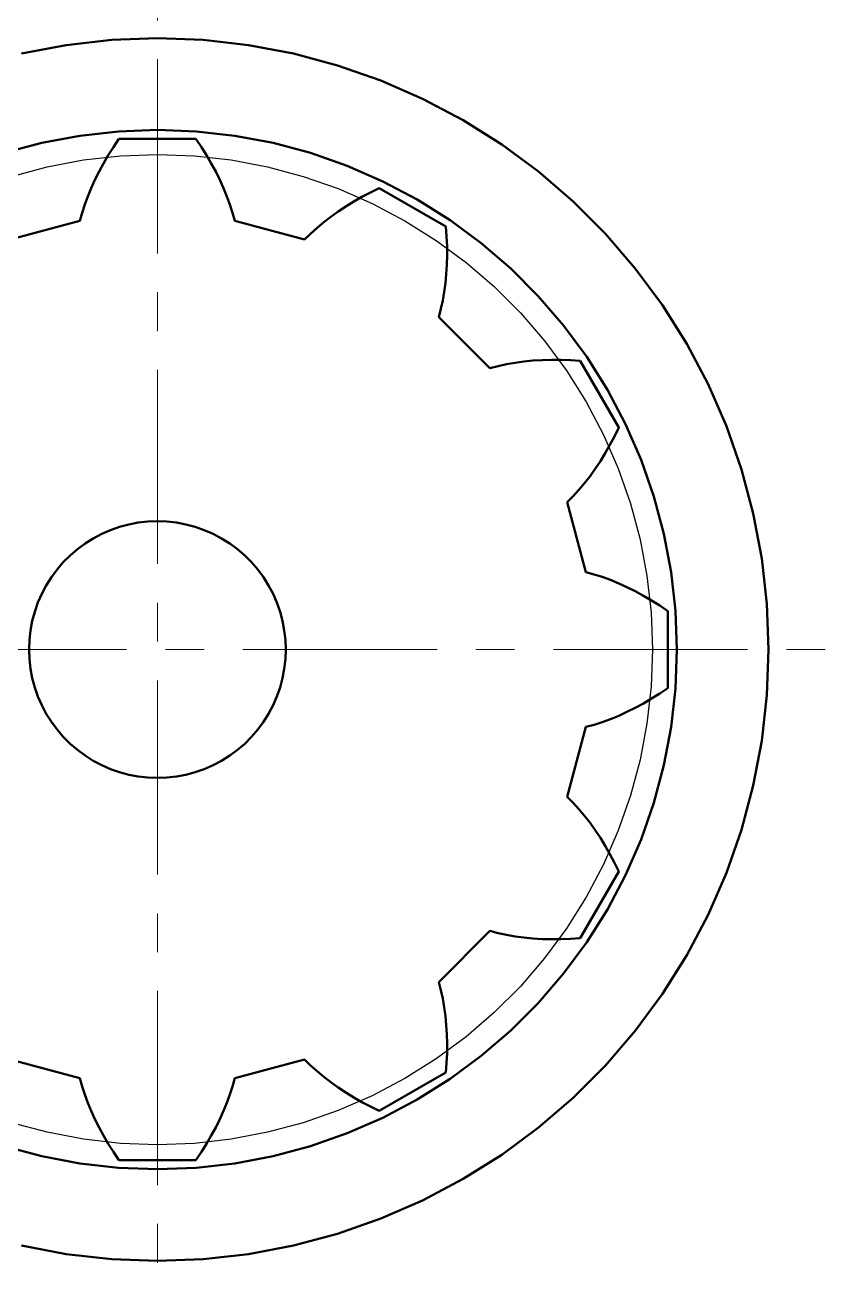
# Model space of a CAD drawing. Header units: millimetres. Extents: x 0 to 420, y 0 to 297.
# Drawn here: x 207.33 to 220.42, y 239.59 to 260.21 of the extents above; entities that cross this region are included whole.
import ezdxf

# ---------------------------------------------------------------- set-up
doc = ezdxf.new("R2010")
doc.units = ezdxf.units.MM
doc.linetypes.add('CENTER', pattern=[5.08, 3.175, -0.635, 0.635, -0.635])
doc.linetypes.add('DASHED', pattern=[1.524, 1.27, -0.254])
for name, color, linetype, lineweight in [('CENTER', 1, 'CENTER', 18), ('HIDDEN', 8, 'DASHED', 25), ('VISIBLE', 7, 'CONTINUOUS', 50)]:
    doc.layers.add(name, color=color, linetype=linetype, lineweight=lineweight)

msp = doc.modelspace()

# ---------------------------------------------------------------- linework, layer by layer
at = {"layer": 'CENTER'}
for p, q in [((209.49754, 226), (209.49754, 274)), ((185.49754, 250), (233.49754, 250))]:
    msp.add_line(p, q, dxfattribs=at)
at = {"layer": 'HIDDEN'}
for points in [[(207.27233, 259.74928), (208.00712, 259.88831)], [(207.27233, 259.74928), (208.00712, 259.88831)], [(207.27233, 259.74928), (208.00712, 259.88831)], [(208.00712, 259.88831), (208.75024, 259.97204)], [(208.00712, 259.88831), (208.75024, 259.97204)], [(208.00712, 259.88831), (208.75024, 259.97204)], [(208.75024, 259.97204), (209.49754, 260)], [(208.75024, 259.97204), (209.49754, 260)], [(208.75024, 259.97204), (209.49754, 260)], [(209.49754, 260), (210.24484, 259.97204)], [(209.49754, 260), (210.24484, 259.97204)], [(209.49754, 260), (210.24484, 259.97204)], [(210.24484, 259.97204), (210.98796, 259.88831)], [(210.24484, 259.97204), (210.98796, 259.88831)], [(210.24484, 259.97204), (210.98796, 259.88831)], [(210.98796, 259.88831), (211.72275, 259.74928)], [(210.98796, 259.88831), (211.72275, 259.74928)], [(210.98796, 259.88831), (211.72275, 259.74928)], [(211.72275, 259.74928), (212.44509, 259.55573)], [(211.72275, 259.74928), (212.44509, 259.55573)], [(211.72275, 259.74928), (212.44509, 259.55573)], [(212.44509, 259.55573), (213.15095, 259.30874)], [(212.44509, 259.55573), (213.15095, 259.30874)], [(212.44509, 259.55573), (213.15095, 259.30874)], [(213.15095, 259.30874), (213.83638, 259.00969)], [(213.15095, 259.30874), (213.83638, 259.00969)], [(213.15095, 259.30874), (213.83638, 259.00969)], [(213.83638, 259.00969), (214.49754, 258.66025)], [(213.83638, 259.00969), (214.49754, 258.66025)], [(213.83638, 259.00969), (214.49754, 258.66025)], [(214.49754, 258.66025), (215.13074, 258.26239)], [(214.49754, 258.66025), (215.13074, 258.26239)], [(214.49754, 258.66025), (215.13074, 258.26239)], [(207.60611, 258.28689), (208.23068, 258.40506)], [(208.23068, 258.40506), (207.60611, 258.28689)], [(208.23068, 258.40506), (207.60611, 258.28689)], [(207.60611, 258.28689), (208.23068, 258.40506)], [(207.60611, 258.28689), (208.23068, 258.40506)], [(208.23068, 258.40506), (208.86233, 258.47623)], [(208.86233, 258.47623), (208.23068, 258.40506)], [(208.86233, 258.47623), (208.23068, 258.40506)], [(208.23068, 258.40506), (208.86233, 258.47623)], [(208.23068, 258.40506), (208.86233, 258.47623)], [(208.86233, 258.47623), (209.49754, 258.5)], [(209.49754, 258.5), (208.86233, 258.47623)], [(209.49754, 258.5), (208.86233, 258.47623)], [(208.86233, 258.47623), (209.49754, 258.5)], [(208.86233, 258.47623), (209.49754, 258.5)], [(209.49754, 258.5), (210.13274, 258.47623)], [(210.13274, 258.47623), (209.49754, 258.5)], [(210.13274, 258.47623), (209.49754, 258.5)], [(209.49754, 258.5), (210.13274, 258.47623)], [(209.49754, 258.5), (210.13274, 258.47623)], [(210.13274, 258.47623), (210.7644, 258.40506)], [(210.7644, 258.40506), (210.13274, 258.47623)], [(210.7644, 258.40506), (210.13274, 258.47623)], [(210.13274, 258.47623), (210.7644, 258.40506)], [(210.13274, 258.47623), (210.7644, 258.40506)], [(210.7644, 258.40506), (211.38897, 258.28689)], [(211.38897, 258.28689), (210.7644, 258.40506)], [(211.38897, 258.28689), (210.7644, 258.40506)], [(210.7644, 258.40506), (211.38897, 258.28689)], [(210.7644, 258.40506), (211.38897, 258.28689)], [(206.99212, 258.12237), (207.60611, 258.28689)], [(207.60611, 258.28689), (206.99212, 258.12237)], [(207.60611, 258.28689), (206.99212, 258.12237)], [(206.99212, 258.12237), (207.60611, 258.28689)], [(206.99212, 258.12237), (207.60611, 258.28689)], [(208.69459, 258.08523), (208.77847, 258.2186)], [(208.77847, 258.2186), (208.86782, 258.35129)], [(208.86782, 258.35129), (210.12725, 258.35129)], [(210.12725, 258.35129), (210.2166, 258.2186)], [(210.2166, 258.2186), (210.30049, 258.08523)], [(211.38897, 258.28689), (212.00296, 258.12237)], [(212.00296, 258.12237), (211.38897, 258.28689)], [(212.00296, 258.12237), (211.38897, 258.28689)], [(211.38897, 258.28689), (212.00296, 258.12237)], [(211.38897, 258.28689), (212.00296, 258.12237)], [(215.13074, 258.26239), (215.73244, 257.81831)], [(215.13074, 258.26239), (215.73244, 257.81831)], [(215.13074, 258.26239), (215.73244, 257.81831)], [(207.69512, 257.89692), (208.2903, 258.00953)], [(207.69512, 257.89692), (208.2903, 258.00953)], [(208.2903, 258.00953), (208.89222, 258.07735)], [(208.2903, 258.00953), (208.89222, 258.07735)], [(208.54349, 257.81699), (208.61624, 257.95131)], [(208.61624, 257.95131), (208.69459, 258.08523)], [(208.89222, 258.07735), (209.49754, 258.1)], [(208.89222, 258.07735), (209.49754, 258.1)], [(209.49754, 258.1), (210.10285, 258.07735)], [(209.49754, 258.1), (210.10285, 258.07735)], [(210.10285, 258.07735), (210.70478, 258.00953)], [(210.10285, 258.07735), (210.70478, 258.00953)], [(210.30049, 258.08523), (210.37884, 257.95131)], [(210.37884, 257.95131), (210.45159, 257.81699)], [(210.70478, 258.00953), (211.29996, 257.89692)], [(210.70478, 258.00953), (211.29996, 257.89692)], [(212.00296, 258.12237), (212.60294, 257.91243)], [(212.60294, 257.91243), (212.00296, 258.12237)], [(212.60294, 257.91243), (212.00296, 258.12237)], [(212.00296, 258.12237), (212.60294, 257.91243)], [(212.00296, 258.12237), (212.60294, 257.91243)], [(207.11002, 257.74014), (207.69512, 257.89692)], [(207.11002, 257.74014), (207.69512, 257.89692)], [(208.47642, 257.68244), (208.54349, 257.81699)], [(210.45159, 257.81699), (210.51865, 257.68244)], [(211.29996, 257.89692), (211.88506, 257.74014)], [(211.29996, 257.89692), (211.88506, 257.74014)], [(212.60294, 257.91243), (213.18555, 257.65824)], [(213.18555, 257.65824), (212.60294, 257.91243)], [(213.18555, 257.65824), (212.60294, 257.91243)], [(212.60294, 257.91243), (213.18555, 257.65824)], [(212.60294, 257.91243), (213.18555, 257.65824)], [(215.73244, 257.81831), (216.29927, 257.33052)], [(215.73244, 257.81831), (216.29927, 257.33052)], [(215.73244, 257.81831), (216.29927, 257.33052)], [(208.35978, 257.4132), (208.41515, 257.54778)], [(208.41515, 257.54778), (208.47642, 257.68244)], [(210.51865, 257.68244), (210.57993, 257.54778)], [(210.57993, 257.54778), (210.6353, 257.4132)], [(211.88506, 257.74014), (212.4568, 257.54008)], [(211.88506, 257.74014), (212.4568, 257.54008)], [(212.4568, 257.54008), (213.012, 257.29785)], [(212.4568, 257.54008), (213.012, 257.29785)], [(212.98411, 257.47705), (213.12783, 257.54729)], [(213.12783, 257.54729), (214.21853, 256.91757)], [(213.18555, 257.65824), (213.74754, 257.36122)], [(213.74754, 257.36122), (213.18555, 257.65824)], [(213.74754, 257.36122), (213.18555, 257.65824)], [(213.18555, 257.65824), (213.74754, 257.36122)], [(213.18555, 257.65824), (213.74754, 257.36122)], [(208.31046, 257.27884), (208.35978, 257.4132)], [(210.6353, 257.4132), (210.68462, 257.27884)], [(212.70996, 257.32669), (212.84478, 257.40349)], [(212.84478, 257.40349), (212.98411, 257.47705)], [(213.74754, 257.36122), (214.28576, 257.02303)], [(214.28576, 257.02303), (213.74754, 257.36122)], [(214.28576, 257.02303), (213.74754, 257.36122)], [(213.74754, 257.36122), (214.28576, 257.02303)], [(213.74754, 257.36122), (214.28576, 257.02303)], [(208.2308, 257.01149), (208.26739, 257.14487)], [(208.26739, 257.14487), (208.31046, 257.27884)], [(210.68462, 257.27884), (210.72769, 257.14487)], [(210.72769, 257.14487), (210.76428, 257.01149)], [(212.33405, 257.07777), (212.45445, 257.16374)], [(212.45445, 257.16374), (212.5798, 257.24674)], [(212.5798, 257.24674), (212.70996, 257.32669)], [(213.012, 257.29785), (213.54754, 257.01481)], [(213.012, 257.29785), (213.54754, 257.01481)], [(216.29927, 257.33052), (216.82806, 256.80173)], [(216.29927, 257.33052), (216.82806, 256.80173)], [(216.29927, 257.33052), (216.82806, 256.80173)], [(207.08882, 256.7055), (208.2308, 257.01149)], [(210.76428, 257.01149), (211.90625, 256.7055)], [(212.10892, 256.8972), (212.21881, 256.9889)], [(212.21881, 256.9889), (212.33405, 257.07777)], [(213.54754, 257.01481), (214.06043, 256.69253)], [(213.54754, 257.01481), (214.06043, 256.69253)], [(214.28576, 257.02303), (214.7972, 256.64557)], [(214.7972, 256.64557), (214.28576, 257.02303)], [(214.7972, 256.64557), (214.28576, 257.02303)], [(214.28576, 257.02303), (214.7972, 256.64557)], [(214.28576, 257.02303), (214.7972, 256.64557)], [(211.90625, 256.7055), (212.00463, 256.80272)], [(212.00463, 256.80272), (212.10892, 256.8972)], [(214.21853, 256.91757), (214.22957, 256.75799)], [(214.22957, 256.75799), (214.23553, 256.60054)], [(216.82806, 256.80173), (217.31585, 256.2349)], [(216.82806, 256.80173), (217.31585, 256.2349)], [(216.82806, 256.80173), (217.31585, 256.2349)], [(214.06043, 256.69253), (214.54781, 256.33284)], [(214.06043, 256.69253), (214.54781, 256.33284)], [(214.23553, 256.60054), (214.23642, 256.44538)], [(214.7972, 256.64557), (215.27901, 256.23094)], [(215.27901, 256.23094), (214.7972, 256.64557)], [(215.27901, 256.23094), (214.7972, 256.64557)], [(214.7972, 256.64557), (215.27901, 256.23094)], [(214.7972, 256.64557), (215.27901, 256.23094)], [(214.23642, 256.44538), (214.23227, 256.29269)], [(214.54781, 256.33284), (215.00694, 255.93772)], [(214.54781, 256.33284), (215.00694, 255.93772)], [(214.22307, 256.14263), (214.20881, 255.99538)], [(214.23227, 256.29269), (214.22307, 256.14263)], [(215.27901, 256.23094), (215.72848, 255.78147)], [(215.72848, 255.78147), (215.27901, 256.23094)], [(215.72848, 255.78147), (215.27901, 256.23094)], [(215.27901, 256.23094), (215.72848, 255.78147)], [(215.27901, 256.23094), (215.72848, 255.78147)], [(217.31585, 256.2349), (217.75993, 255.6332)], [(217.31585, 256.2349), (217.75993, 255.6332)], [(217.31585, 256.2349), (217.75993, 255.6332)], [(214.20881, 255.99538), (214.18947, 255.85114)], [(215.00694, 255.93772), (215.43526, 255.5094)], [(215.00694, 255.93772), (215.43526, 255.5094)], [(214.165, 255.71012), (214.13532, 255.57257)], [(214.18947, 255.85114), (214.165, 255.71012)], [(215.72848, 255.78147), (216.14311, 255.29966)], [(216.14311, 255.29966), (215.72848, 255.78147)], [(216.14311, 255.29966), (215.72848, 255.78147)], [(215.72848, 255.78147), (216.14311, 255.29966)], [(215.72848, 255.78147), (216.14311, 255.29966)], [(214.13532, 255.57257), (214.10031, 255.43876)], [(215.43526, 255.5094), (215.83037, 255.05027)], [(215.43526, 255.5094), (215.83037, 255.05027)], [(217.75993, 255.6332), (218.15779, 255)], [(217.75993, 255.6332), (218.15779, 255)], [(217.75993, 255.6332), (218.15779, 255)], [(214.10031, 255.43876), (214.93629, 254.60278)], [(216.14311, 255.29966), (216.52057, 254.78822)], [(216.52057, 254.78822), (216.14311, 255.29966)], [(216.52057, 254.78822), (216.14311, 255.29966)], [(216.14311, 255.29966), (216.52057, 254.78822)], [(216.14311, 255.29966), (216.52057, 254.78822)], [(215.83037, 255.05027), (216.19007, 254.56289)], [(215.83037, 255.05027), (216.19007, 254.56289)], [(218.15779, 255), (218.50723, 254.33884)], [(218.15779, 255), (218.50723, 254.33884)], [(218.15779, 255), (218.50723, 254.33884)], [(215.0701, 254.63778), (215.20766, 254.66746)], [(215.20766, 254.66746), (215.34868, 254.69193)], [(215.34868, 254.69193), (215.49292, 254.71127)], [(215.49292, 254.71127), (215.64017, 254.72553)], [(215.64017, 254.72553), (215.79023, 254.73473)], [(215.79023, 254.73473), (215.94292, 254.73888)], [(215.94292, 254.73888), (216.09808, 254.73799)], [(216.09808, 254.73799), (216.25552, 254.73203)], [(216.25552, 254.73203), (216.41511, 254.721)], [(216.41511, 254.721), (217.04483, 253.6303)], [(216.52057, 254.78822), (216.85875, 254.25)], [(216.85875, 254.25), (216.52057, 254.78822)], [(216.85875, 254.25), (216.52057, 254.78822)], [(216.52057, 254.78822), (216.85875, 254.25)], [(216.52057, 254.78822), (216.85875, 254.25)], [(214.93629, 254.60278), (215.0701, 254.63778)], [(216.19007, 254.56289), (216.51234, 254.05)], [(216.19007, 254.56289), (216.51234, 254.05)], [(216.85875, 254.25), (217.15577, 253.68801)], [(217.15577, 253.68801), (216.85875, 254.25)], [(217.15577, 253.68801), (216.85875, 254.25)], [(216.85875, 254.25), (217.15577, 253.68801)], [(216.85875, 254.25), (217.15577, 253.68801)], [(218.50723, 254.33884), (218.80628, 253.65341)], [(218.50723, 254.33884), (218.80628, 253.65341)], [(218.50723, 254.33884), (218.80628, 253.65341)], [(216.51234, 254.05), (216.79539, 253.51446)], [(216.51234, 254.05), (216.79539, 253.51446)], [(217.04483, 253.6303), (216.97459, 253.48657)], [(217.15577, 253.68801), (217.40997, 253.1054)], [(217.40997, 253.1054), (217.15577, 253.68801)], [(217.40997, 253.1054), (217.15577, 253.68801)], [(217.15577, 253.68801), (217.40997, 253.1054)], [(217.15577, 253.68801), (217.40997, 253.1054)], [(218.80628, 253.65341), (219.05327, 252.94755)], [(218.80628, 253.65341), (219.05327, 252.94755)], [(218.80628, 253.65341), (219.05327, 252.94755)], [(216.79539, 253.51446), (217.03762, 252.95926)], [(216.79539, 253.51446), (217.03762, 252.95926)], [(216.97459, 253.48657), (216.90103, 253.34724)], [(216.82422, 253.21242), (216.74428, 253.08226)], [(216.90103, 253.34724), (216.82422, 253.21242)], [(216.74428, 253.08226), (216.66128, 252.95691)], [(217.40997, 253.1054), (217.61991, 252.50542)], [(217.61991, 252.50542), (217.40997, 253.1054)], [(217.61991, 252.50542), (217.40997, 253.1054)], [(217.40997, 253.1054), (217.61991, 252.50542)], [(217.40997, 253.1054), (217.61991, 252.50542)], [(216.57531, 252.83652), (216.48644, 252.72127)], [(216.66128, 252.95691), (216.57531, 252.83652)], [(217.03762, 252.95926), (217.23768, 252.38752)], [(217.03762, 252.95926), (217.23768, 252.38752)], [(219.05327, 252.94755), (219.24682, 252.22521)], [(219.05327, 252.94755), (219.24682, 252.22521)], [(219.05327, 252.94755), (219.24682, 252.22521)], [(216.39473, 252.61138), (216.30026, 252.50709)], [(216.48644, 252.72127), (216.39473, 252.61138)], [(216.30026, 252.50709), (216.20304, 252.40871)], [(216.20304, 252.40871), (216.50903, 251.26674)], [(217.23768, 252.38752), (217.39445, 251.80242)], [(217.23768, 252.38752), (217.39445, 251.80242)], [(217.61991, 252.50542), (217.78443, 251.89143)], [(217.78443, 251.89143), (217.61991, 252.50542)], [(217.78443, 251.89143), (217.61991, 252.50542)], [(217.61991, 252.50542), (217.78443, 251.89143)], [(217.61991, 252.50542), (217.78443, 251.89143)], [(219.24682, 252.22521), (219.38585, 251.49042)], [(219.24682, 252.22521), (219.38585, 251.49042)], [(219.24682, 252.22521), (219.38585, 251.49042)], [(208.73032, 251.95483), (208.87855, 252.0067)], [(208.87855, 252.0067), (209.03024, 252.04735)], [(209.03024, 252.04735), (209.18455, 252.07654)], [(209.18455, 252.07654), (209.34061, 252.09413)], [(209.34061, 252.09413), (209.49754, 252.1)], [(209.49754, 252.1), (209.65447, 252.09413)], [(209.65447, 252.09413), (209.81053, 252.07654)], [(209.81053, 252.07654), (209.96483, 252.04735)], [(209.96483, 252.04735), (210.11652, 252.0067)], [(210.11652, 252.0067), (210.26475, 251.95483)], [(208.31457, 251.7351), (208.44754, 251.81865)], [(208.44754, 251.81865), (208.58638, 251.89203)], [(208.58638, 251.89203), (208.73032, 251.95483)], [(210.26475, 251.95483), (210.40869, 251.89203)], [(210.40869, 251.89203), (210.54754, 251.81865)], [(210.54754, 251.81865), (210.68051, 251.7351)], [(217.39445, 251.80242), (217.50707, 251.20724)], [(217.39445, 251.80242), (217.50707, 251.20724)], [(217.78443, 251.89143), (217.9026, 251.26686)], [(217.9026, 251.26686), (217.78443, 251.89143)], [(217.9026, 251.26686), (217.78443, 251.89143)], [(217.78443, 251.89143), (217.9026, 251.26686)], [(217.78443, 251.89143), (217.9026, 251.26686)], [(208.06918, 251.53941), (208.18821, 251.64185)], [(208.18821, 251.64185), (208.31457, 251.7351)], [(210.68051, 251.7351), (210.80687, 251.64185)], [(210.80687, 251.64185), (210.9259, 251.53941)], [(207.85569, 251.30933), (207.95813, 251.42836)], [(207.95813, 251.42836), (208.06918, 251.53941)], [(210.9259, 251.53941), (211.03695, 251.42836)], [(211.03695, 251.42836), (211.13938, 251.30933)], [(219.38585, 251.49042), (219.46958, 250.7473)], [(219.38585, 251.49042), (219.46958, 250.7473)], [(219.38585, 251.49042), (219.46958, 250.7473)], [(207.67888, 251.05), (207.76244, 251.18297)], [(207.76244, 251.18297), (207.85569, 251.30933)], [(211.13938, 251.30933), (211.23264, 251.18297)], [(211.23264, 251.18297), (211.31619, 251.05)], [(216.50903, 251.26674), (216.64241, 251.23015)], [(216.64241, 251.23015), (216.77638, 251.18708)], [(216.77638, 251.18708), (216.91074, 251.13776)], [(217.50707, 251.20724), (217.57489, 250.60531)], [(217.50707, 251.20724), (217.57489, 250.60531)], [(217.9026, 251.26686), (217.97377, 250.63521)], [(217.97377, 250.63521), (217.9026, 251.26686)], [(217.97377, 250.63521), (217.9026, 251.26686)], [(217.9026, 251.26686), (217.97377, 250.63521)], [(217.9026, 251.26686), (217.97377, 250.63521)], [(207.6055, 250.91116), (207.67888, 251.05)], [(211.31619, 251.05), (211.38957, 250.91116)], [(216.91074, 251.13776), (217.04532, 251.08239)], [(217.04532, 251.08239), (217.17997, 251.02111)], [(217.17997, 251.02111), (217.31453, 250.95405)], [(217.31453, 250.95405), (217.44885, 250.8813)], [(207.49084, 250.61899), (207.5427, 250.76722)], [(207.5427, 250.76722), (207.6055, 250.91116)], [(211.38957, 250.91116), (211.45237, 250.76722)], [(211.45237, 250.76722), (211.50424, 250.61899)], [(217.44885, 250.8813), (217.58277, 250.80295)], [(217.58277, 250.80295), (217.71614, 250.71907)], [(219.46958, 250.7473), (219.49754, 250)], [(219.46958, 250.7473), (219.49754, 250)], [(219.46958, 250.7473), (219.49754, 250)], [(207.45019, 250.46729), (207.49084, 250.61899)], [(211.50424, 250.61899), (211.54489, 250.46729)], [(217.57489, 250.60531), (217.59754, 250)], [(217.57489, 250.60531), (217.59754, 250)], [(217.71614, 250.71907), (217.84883, 250.62972)], [(217.84883, 250.62972), (217.84883, 249.37028)], [(217.97377, 250.63521), (217.99754, 250)], [(217.99754, 250), (217.97377, 250.63521)], [(217.99754, 250), (217.97377, 250.63521)], [(217.97377, 250.63521), (217.99754, 250)], [(217.97377, 250.63521), (217.99754, 250)], [(207.42099, 250.31299), (207.45019, 250.46729)], [(211.54489, 250.46729), (211.57408, 250.31299)], [(207.39754, 250), (207.40341, 250.15693)], [(207.40341, 250.15693), (207.42099, 250.31299)], [(211.57408, 250.31299), (211.59167, 250.15693)], [(211.59167, 250.15693), (211.59754, 250)], [(207.40341, 249.84307), (207.39754, 250)], [(211.59754, 250), (211.59167, 249.84307)], [(217.59754, 250), (217.57489, 249.39469)], [(217.59754, 250), (217.57489, 249.39469)], [(217.99754, 250), (217.97377, 249.36479)], [(217.97377, 249.36479), (217.99754, 250)], [(217.97377, 249.36479), (217.99754, 250)], [(217.99754, 250), (217.97377, 249.36479)], [(217.99754, 250), (217.97377, 249.36479)], [(219.49754, 250), (219.46958, 249.2527)], [(219.49754, 250), (219.46958, 249.2527)], [(219.49754, 250), (219.46958, 249.2527)], [(207.42099, 249.68701), (207.40341, 249.84307)], [(211.59167, 249.84307), (211.57408, 249.68701)], [(207.45019, 249.53271), (207.42099, 249.68701)], [(207.49084, 249.38101), (207.45019, 249.53271)], [(211.54489, 249.53271), (211.50424, 249.38101)], [(211.57408, 249.68701), (211.54489, 249.53271)], [(207.5427, 249.23278), (207.49084, 249.38101)], [(211.50424, 249.38101), (211.45237, 249.23278)], [(217.57489, 249.39469), (217.50707, 248.79276)], [(217.57489, 249.39469), (217.50707, 248.79276)], [(217.84883, 249.37028), (217.71614, 249.28093)], [(217.97377, 249.36479), (217.9026, 248.73314)], [(217.9026, 248.73314), (217.97377, 249.36479)], [(217.9026, 248.73314), (217.97377, 249.36479)], [(217.97377, 249.36479), (217.9026, 248.73314)], [(217.97377, 249.36479), (217.9026, 248.73314)], [(207.6055, 249.08884), (207.5427, 249.23278)], [(207.67888, 248.95), (207.6055, 249.08884)], [(211.38957, 249.08884), (211.31619, 248.95)], [(211.45237, 249.23278), (211.38957, 249.08884)], [(217.44885, 249.1187), (217.31453, 249.04595)], [(217.58277, 249.19705), (217.44885, 249.1187)], [(217.71614, 249.28093), (217.58277, 249.19705)], [(219.46958, 249.2527), (219.38585, 248.50958)], [(219.46958, 249.2527), (219.38585, 248.50958)], [(219.46958, 249.2527), (219.38585, 248.50958)], [(207.76244, 248.81703), (207.67888, 248.95)], [(211.31619, 248.95), (211.23264, 248.81703)], [(217.04532, 248.91761), (216.91074, 248.86224)], [(217.17997, 248.97889), (217.04532, 248.91761)], [(217.31453, 249.04595), (217.17997, 248.97889)], [(207.85569, 248.69067), (207.76244, 248.81703)], [(207.95813, 248.57164), (207.85569, 248.69067)], [(211.13938, 248.69067), (211.03695, 248.57164)], [(211.23264, 248.81703), (211.13938, 248.69067)], [(216.50903, 248.73326), (216.20304, 247.59129)], [(216.64241, 248.76985), (216.50903, 248.73326)], [(216.77638, 248.81292), (216.64241, 248.76985)], [(216.91074, 248.86224), (216.77638, 248.81292)], [(217.50707, 248.79276), (217.39445, 248.19758)], [(217.50707, 248.79276), (217.39445, 248.19758)], [(217.9026, 248.73314), (217.78443, 248.10857)], [(217.78443, 248.10857), (217.9026, 248.73314)], [(217.78443, 248.10857), (217.9026, 248.73314)], [(217.9026, 248.73314), (217.78443, 248.10857)], [(217.9026, 248.73314), (217.78443, 248.10857)], [(208.06918, 248.46059), (207.95813, 248.57164)], [(211.03695, 248.57164), (210.9259, 248.46059)], [(219.38585, 248.50958), (219.24682, 247.77479)], [(219.38585, 248.50958), (219.24682, 247.77479)], [(219.38585, 248.50958), (219.24682, 247.77479)], [(208.18821, 248.35815), (208.06918, 248.46059)], [(208.31457, 248.2649), (208.18821, 248.35815)], [(208.44754, 248.18135), (208.31457, 248.2649)], [(210.68051, 248.2649), (210.54754, 248.18135)], [(210.80687, 248.35815), (210.68051, 248.2649)], [(210.9259, 248.46059), (210.80687, 248.35815)], [(208.58638, 248.10797), (208.44754, 248.18135)], [(208.73032, 248.04517), (208.58638, 248.10797)], [(210.40869, 248.10797), (210.26475, 248.04517)], [(210.54754, 248.18135), (210.40869, 248.10797)], [(217.39445, 248.19758), (217.23768, 247.61248)], [(217.39445, 248.19758), (217.23768, 247.61248)], [(217.78443, 248.10857), (217.61991, 247.49458)], [(217.61991, 247.49458), (217.78443, 248.10857)], [(217.61991, 247.49458), (217.78443, 248.10857)], [(217.78443, 248.10857), (217.61991, 247.49458)], [(217.78443, 248.10857), (217.61991, 247.49458)], [(208.87855, 247.9933), (208.73032, 248.04517)], [(209.03024, 247.95265), (208.87855, 247.9933)], [(209.18455, 247.92346), (209.03024, 247.95265)], [(209.34061, 247.90587), (209.18455, 247.92346)], [(209.49754, 247.9), (209.34061, 247.90587)], [(209.65447, 247.90587), (209.49754, 247.9)], [(209.81053, 247.92346), (209.65447, 247.90587)], [(209.96483, 247.95265), (209.81053, 247.92346)], [(210.11652, 247.9933), (209.96483, 247.95265)], [(210.26475, 248.04517), (210.11652, 247.9933)], [(219.24682, 247.77479), (219.05327, 247.05245)], [(219.24682, 247.77479), (219.05327, 247.05245)], [(219.24682, 247.77479), (219.05327, 247.05245)], [(216.20304, 247.59129), (216.30026, 247.49291)], [(216.30026, 247.49291), (216.39473, 247.38862)], [(217.23768, 247.61248), (217.03762, 247.04074)], [(217.23768, 247.61248), (217.03762, 247.04074)], [(217.61991, 247.49458), (217.40997, 246.8946)], [(217.40997, 246.8946), (217.61991, 247.49458)], [(217.40997, 246.8946), (217.61991, 247.49458)], [(217.61991, 247.49458), (217.40997, 246.8946)], [(217.61991, 247.49458), (217.40997, 246.8946)], [(216.39473, 247.38862), (216.48644, 247.27873)], [(216.48644, 247.27873), (216.57531, 247.16348)], [(216.57531, 247.16348), (216.66128, 247.04309)], [(216.66128, 247.04309), (216.74428, 246.91774)], [(217.03762, 247.04074), (216.79539, 246.48554)], [(217.03762, 247.04074), (216.79539, 246.48554)], [(219.05327, 247.05245), (218.80628, 246.34659)], [(219.05327, 247.05245), (218.80628, 246.34659)], [(219.05327, 247.05245), (218.80628, 246.34659)], [(216.74428, 246.91774), (216.82422, 246.78758)], [(217.40997, 246.8946), (217.15577, 246.31199)], [(217.15577, 246.31199), (217.40997, 246.8946)], [(217.15577, 246.31199), (217.40997, 246.8946)], [(217.40997, 246.8946), (217.15577, 246.31199)], [(217.40997, 246.8946), (217.15577, 246.31199)], [(216.82422, 246.78758), (216.90103, 246.65276)], [(216.90103, 246.65276), (216.97459, 246.51343)], [(216.79539, 246.48554), (216.51234, 245.95)], [(216.79539, 246.48554), (216.51234, 245.95)], [(216.97459, 246.51343), (217.04483, 246.3697)], [(217.04483, 246.3697), (216.41511, 245.279)], [(217.15577, 246.31199), (216.85875, 245.75)], [(216.85875, 245.75), (217.15577, 246.31199)], [(216.85875, 245.75), (217.15577, 246.31199)], [(217.15577, 246.31199), (216.85875, 245.75)], [(217.15577, 246.31199), (216.85875, 245.75)], [(218.80628, 246.34659), (218.50723, 245.66116)], [(218.80628, 246.34659), (218.50723, 245.66116)], [(218.80628, 246.34659), (218.50723, 245.66116)], [(216.51234, 245.95), (216.19007, 245.43711)], [(216.51234, 245.95), (216.19007, 245.43711)], [(216.85875, 245.75), (216.52057, 245.21178)], [(216.52057, 245.21178), (216.85875, 245.75)], [(216.52057, 245.21178), (216.85875, 245.75)], [(216.85875, 245.75), (216.52057, 245.21178)], [(216.85875, 245.75), (216.52057, 245.21178)], [(218.50723, 245.66116), (218.15779, 245)], [(218.50723, 245.66116), (218.15779, 245)], [(218.50723, 245.66116), (218.15779, 245)], [(214.93629, 245.39722), (214.10031, 244.56124)], [(215.0701, 245.36222), (214.93629, 245.39722)], [(216.19007, 245.43711), (215.83037, 244.94973)], [(216.19007, 245.43711), (215.83037, 244.94973)], [(215.20766, 245.33254), (215.0701, 245.36222)], [(215.34868, 245.30807), (215.20766, 245.33254)], [(215.49292, 245.28873), (215.34868, 245.30807)], [(215.64017, 245.27447), (215.49292, 245.28873)], [(215.79023, 245.26527), (215.64017, 245.27447)], [(215.94292, 245.26112), (215.79023, 245.26527)], [(216.09808, 245.26201), (215.94292, 245.26112)], [(216.25552, 245.26797), (216.09808, 245.26201)], [(216.52057, 245.21178), (216.14311, 244.70034)], [(216.14311, 244.70034), (216.52057, 245.21178)], [(216.14311, 244.70034), (216.52057, 245.21178)], [(216.52057, 245.21178), (216.14311, 244.70034)], [(216.52057, 245.21178), (216.14311, 244.70034)], [(216.41511, 245.279), (216.25552, 245.26797)], [(218.15779, 245), (217.75993, 244.3668)], [(218.15779, 245), (217.75993, 244.3668)], [(218.15779, 245), (217.75993, 244.3668)], [(215.83037, 244.94973), (215.43526, 244.4906)], [(215.83037, 244.94973), (215.43526, 244.4906)], [(214.10031, 244.56124), (214.13532, 244.42743)], [(216.14311, 244.70034), (215.72848, 244.21853)], [(215.72848, 244.21853), (216.14311, 244.70034)], [(215.72848, 244.21853), (216.14311, 244.70034)], [(216.14311, 244.70034), (215.72848, 244.21853)], [(216.14311, 244.70034), (215.72848, 244.21853)], [(214.13532, 244.42743), (214.165, 244.28988)], [(215.43526, 244.4906), (215.00694, 244.06228)], [(215.43526, 244.4906), (215.00694, 244.06228)], [(217.75993, 244.3668), (217.31585, 243.7651)], [(217.75993, 244.3668), (217.31585, 243.7651)], [(217.75993, 244.3668), (217.31585, 243.7651)], [(214.165, 244.28988), (214.18947, 244.14886)], [(214.18947, 244.14886), (214.20881, 244.00462)], [(215.72848, 244.21853), (215.27901, 243.76906)], [(215.27901, 243.76906), (215.72848, 244.21853)], [(215.27901, 243.76906), (215.72848, 244.21853)], [(215.72848, 244.21853), (215.27901, 243.76906)], [(215.72848, 244.21853), (215.27901, 243.76906)], [(214.20881, 244.00462), (214.22307, 243.85737)], [(215.00694, 244.06228), (214.54781, 243.66716)], [(215.00694, 244.06228), (214.54781, 243.66716)], [(214.22307, 243.85737), (214.23227, 243.70731)], [(215.27901, 243.76906), (214.7972, 243.35443)], [(214.7972, 243.35443), (215.27901, 243.76906)], [(214.7972, 243.35443), (215.27901, 243.76906)], [(215.27901, 243.76906), (214.7972, 243.35443)], [(215.27901, 243.76906), (214.7972, 243.35443)], [(217.31585, 243.7651), (216.82806, 243.19827)], [(217.31585, 243.7651), (216.82806, 243.19827)], [(217.31585, 243.7651), (216.82806, 243.19827)], [(214.54781, 243.66716), (214.06043, 243.30747)], [(214.54781, 243.66716), (214.06043, 243.30747)], [(214.23227, 243.70731), (214.23642, 243.55462)], [(214.23642, 243.55462), (214.23553, 243.39946)], [(214.23553, 243.39946), (214.22957, 243.24201)], [(214.7972, 243.35443), (214.28576, 242.97697)], [(214.28576, 242.97697), (214.7972, 243.35443)], [(214.28576, 242.97697), (214.7972, 243.35443)], [(214.7972, 243.35443), (214.28576, 242.97697)], [(214.7972, 243.35443), (214.28576, 242.97697)], [(208.2308, 242.98851), (207.08882, 243.2945)], [(211.90625, 243.2945), (210.76428, 242.98851)], [(212.00463, 243.19728), (211.90625, 243.2945)], [(212.10892, 243.1028), (212.00463, 243.19728)], [(214.06043, 243.30747), (213.54754, 242.98519)], [(214.06043, 243.30747), (213.54754, 242.98519)], [(214.22957, 243.24201), (214.21853, 243.08243)], [(216.82806, 243.19827), (216.29927, 242.66948)], [(216.82806, 243.19827), (216.29927, 242.66948)], [(216.82806, 243.19827), (216.29927, 242.66948)], [(208.26739, 242.85513), (208.2308, 242.98851)], [(210.76428, 242.98851), (210.72769, 242.85513)], [(212.21881, 243.0111), (212.10892, 243.1028)], [(212.33405, 242.92223), (212.21881, 243.0111)], [(212.45445, 242.83626), (212.33405, 242.92223)], [(213.54754, 242.98519), (213.012, 242.70215)], [(213.54754, 242.98519), (213.012, 242.70215)], [(214.21853, 243.08243), (213.12783, 242.45271)], [(214.28576, 242.97697), (213.74754, 242.63878)], [(213.74754, 242.63878), (214.28576, 242.97697)], [(213.74754, 242.63878), (214.28576, 242.97697)], [(214.28576, 242.97697), (213.74754, 242.63878)], [(214.28576, 242.97697), (213.74754, 242.63878)], [(208.31046, 242.72116), (208.26739, 242.85513)], [(208.35978, 242.5868), (208.31046, 242.72116)], [(210.68462, 242.72116), (210.6353, 242.5868)], [(210.72769, 242.85513), (210.68462, 242.72116)], [(212.5798, 242.75326), (212.45445, 242.83626)], [(213.012, 242.70215), (212.4568, 242.45992)], [(213.012, 242.70215), (212.4568, 242.45992)], [(212.70996, 242.67331), (212.5798, 242.75326)], [(208.41515, 242.45222), (208.35978, 242.5868)], [(210.6353, 242.5868), (210.57993, 242.45222)], [(212.84478, 242.59651), (212.70996, 242.67331)], [(212.98411, 242.52295), (212.84478, 242.59651)], [(213.12783, 242.45271), (212.98411, 242.52295)], [(213.74754, 242.63878), (213.18555, 242.34176)], [(213.18555, 242.34176), (213.74754, 242.63878)], [(213.18555, 242.34176), (213.74754, 242.63878)], [(213.74754, 242.63878), (213.18555, 242.34176)], [(213.74754, 242.63878), (213.18555, 242.34176)], [(216.29927, 242.66948), (215.73244, 242.18169)], [(216.29927, 242.66948), (215.73244, 242.18169)], [(216.29927, 242.66948), (215.73244, 242.18169)], [(208.47642, 242.31756), (208.41515, 242.45222)], [(208.54349, 242.18301), (208.47642, 242.31756)], [(210.51865, 242.31756), (210.45159, 242.18301)], [(210.57993, 242.45222), (210.51865, 242.31756)], [(212.4568, 242.45992), (211.88506, 242.25986)], [(212.4568, 242.45992), (211.88506, 242.25986)], [(213.18555, 242.34176), (212.60294, 242.08757)], [(212.60294, 242.08757), (213.18555, 242.34176)], [(212.60294, 242.08757), (213.18555, 242.34176)], [(213.18555, 242.34176), (212.60294, 242.08757)], [(213.18555, 242.34176), (212.60294, 242.08757)], [(207.69512, 242.10308), (207.11002, 242.25986)], [(207.69512, 242.10308), (207.11002, 242.25986)], [(208.2903, 241.99047), (207.69512, 242.10308)], [(208.2903, 241.99047), (207.69512, 242.10308)], [(208.61624, 242.04869), (208.54349, 242.18301)], [(210.45159, 242.18301), (210.37884, 242.04869)], [(211.29996, 242.10308), (210.70478, 241.99047)], [(211.29996, 242.10308), (210.70478, 241.99047)], [(211.88506, 242.25986), (211.29996, 242.10308)], [(211.88506, 242.25986), (211.29996, 242.10308)], [(212.60294, 242.08757), (212.00296, 241.87763)], [(212.00296, 241.87763), (212.60294, 242.08757)], [(212.00296, 241.87763), (212.60294, 242.08757)], [(212.60294, 242.08757), (212.00296, 241.87763)], [(212.60294, 242.08757), (212.00296, 241.87763)], [(215.73244, 242.18169), (215.13074, 241.73761)], [(215.73244, 242.18169), (215.13074, 241.73761)], [(215.73244, 242.18169), (215.13074, 241.73761)], [(207.60611, 241.71311), (206.99212, 241.87763)], [(206.99212, 241.87763), (207.60611, 241.71311)], [(206.99212, 241.87763), (207.60611, 241.71311)], [(207.60611, 241.71311), (206.99212, 241.87763)], [(207.60611, 241.71311), (206.99212, 241.87763)], [(208.89222, 241.92265), (208.2903, 241.99047)], [(208.89222, 241.92265), (208.2903, 241.99047)], [(208.69459, 241.91477), (208.61624, 242.04869)], [(208.77847, 241.7814), (208.69459, 241.91477)], [(209.49754, 241.9), (208.89222, 241.92265)], [(209.49754, 241.9), (208.89222, 241.92265)], [(210.10285, 241.92265), (209.49754, 241.9)], [(210.10285, 241.92265), (209.49754, 241.9)], [(210.70478, 241.99047), (210.10285, 241.92265)], [(210.70478, 241.99047), (210.10285, 241.92265)], [(210.30049, 241.91477), (210.2166, 241.7814)], [(210.37884, 242.04869), (210.30049, 241.91477)], [(212.00296, 241.87763), (211.38897, 241.71311)], [(211.38897, 241.71311), (212.00296, 241.87763)], [(211.38897, 241.71311), (212.00296, 241.87763)], [(212.00296, 241.87763), (211.38897, 241.71311)], [(212.00296, 241.87763), (211.38897, 241.71311)], [(208.23068, 241.59494), (207.60611, 241.71311)], [(207.60611, 241.71311), (208.23068, 241.59494)], [(207.60611, 241.71311), (208.23068, 241.59494)], [(208.23068, 241.59494), (207.60611, 241.71311)], [(208.23068, 241.59494), (207.60611, 241.71311)], [(208.86782, 241.64871), (208.77847, 241.7814)], [(210.2166, 241.7814), (210.12725, 241.64871)], [(211.38897, 241.71311), (210.7644, 241.59494)], [(210.7644, 241.59494), (211.38897, 241.71311)], [(210.7644, 241.59494), (211.38897, 241.71311)], [(211.38897, 241.71311), (210.7644, 241.59494)], [(211.38897, 241.71311), (210.7644, 241.59494)], [(215.13074, 241.73761), (214.49754, 241.33975)], [(215.13074, 241.73761), (214.49754, 241.33975)], [(215.13074, 241.73761), (214.49754, 241.33975)], [(208.86233, 241.52377), (208.23068, 241.59494)], [(208.23068, 241.59494), (208.86233, 241.52377)], [(208.23068, 241.59494), (208.86233, 241.52377)], [(208.86233, 241.52377), (208.23068, 241.59494)], [(208.86233, 241.52377), (208.23068, 241.59494)], [(209.49754, 241.5), (208.86233, 241.52377)], [(208.86233, 241.52377), (209.49754, 241.5)], [(208.86233, 241.52377), (209.49754, 241.5)], [(209.49754, 241.5), (208.86233, 241.52377)], [(209.49754, 241.5), (208.86233, 241.52377)], [(210.12725, 241.64871), (208.86782, 241.64871)], [(210.13274, 241.52377), (209.49754, 241.5)], [(209.49754, 241.5), (210.13274, 241.52377)], [(209.49754, 241.5), (210.13274, 241.52377)], [(210.13274, 241.52377), (209.49754, 241.5)], [(210.13274, 241.52377), (209.49754, 241.5)], [(210.7644, 241.59494), (210.13274, 241.52377)], [(210.13274, 241.52377), (210.7644, 241.59494)], [(210.13274, 241.52377), (210.7644, 241.59494)], [(210.7644, 241.59494), (210.13274, 241.52377)], [(210.7644, 241.59494), (210.13274, 241.52377)], [(214.49754, 241.33975), (213.83638, 240.99031)], [(214.49754, 241.33975), (213.83638, 240.99031)], [(214.49754, 241.33975), (213.83638, 240.99031)], [(213.83638, 240.99031), (213.15095, 240.69126)], [(213.83638, 240.99031), (213.15095, 240.69126)], [(213.83638, 240.99031), (213.15095, 240.69126)], [(213.15095, 240.69126), (212.44509, 240.44427)], [(213.15095, 240.69126), (212.44509, 240.44427)], [(213.15095, 240.69126), (212.44509, 240.44427)], [(212.44509, 240.44427), (211.72275, 240.25072)], [(212.44509, 240.44427), (211.72275, 240.25072)], [(212.44509, 240.44427), (211.72275, 240.25072)], [(208.00712, 240.11169), (207.27233, 240.25072)], [(208.00712, 240.11169), (207.27233, 240.25072)], [(208.00712, 240.11169), (207.27233, 240.25072)], [(211.72275, 240.25072), (210.98796, 240.11169)], [(211.72275, 240.25072), (210.98796, 240.11169)], [(211.72275, 240.25072), (210.98796, 240.11169)], [(208.75024, 240.02796), (208.00712, 240.11169)], [(208.75024, 240.02796), (208.00712, 240.11169)], [(208.75024, 240.02796), (208.00712, 240.11169)], [(209.49754, 240), (208.75024, 240.02796)], [(209.49754, 240), (208.75024, 240.02796)], [(209.49754, 240), (208.75024, 240.02796)], [(210.24484, 240.02796), (209.49754, 240)], [(210.24484, 240.02796), (209.49754, 240)], [(210.24484, 240.02796), (209.49754, 240)], [(210.98796, 240.11169), (210.24484, 240.02796)], [(210.98796, 240.11169), (210.24484, 240.02796)], [(210.98796, 240.11169), (210.24484, 240.02796)]]:
    msp.add_lwpolyline(points, dxfattribs=at)
at = {"layer": 'VISIBLE'}
for points in [[(207.27233, 259.74928), (208.00712, 259.88831)], [(208.00712, 259.88831), (208.75024, 259.97204)], [(208.75024, 259.97204), (209.49754, 260)], [(209.49754, 260), (210.24484, 259.97204)], [(210.24484, 259.97204), (210.98796, 259.88831)], [(210.98796, 259.88831), (211.72275, 259.74928)], [(211.72275, 259.74928), (212.44509, 259.55573)], [(212.44509, 259.55573), (213.15095, 259.30874)], [(213.15095, 259.30874), (213.83638, 259.00969)], [(213.83638, 259.00969), (214.49754, 258.66025)], [(214.49754, 258.66025), (215.13074, 258.26239)], [(207.60611, 258.28689), (208.23068, 258.40506)], [(208.23068, 258.40506), (208.86233, 258.47623)], [(208.86233, 258.47623), (209.49754, 258.5)], [(209.49754, 258.5), (210.13274, 258.47623)], [(210.13274, 258.47623), (210.7644, 258.40506)], [(210.7644, 258.40506), (211.38897, 258.28689)], [(206.99212, 258.12237), (207.60611, 258.28689)], [(208.69459, 258.08523), (208.77847, 258.2186)], [(208.77847, 258.2186), (208.86782, 258.35129)], [(208.86782, 258.35129), (210.12725, 258.35129)], [(210.12725, 258.35129), (210.2166, 258.2186)], [(210.2166, 258.2186), (210.30049, 258.08523)], [(211.38897, 258.28689), (212.00296, 258.12237)], [(215.13074, 258.26239), (215.73244, 257.81831)], [(208.54349, 257.81699), (208.61624, 257.95131)], [(208.61624, 257.95131), (208.69459, 258.08523)], [(210.30049, 258.08523), (210.37884, 257.95131)], [(210.37884, 257.95131), (210.45159, 257.81699)], [(212.00296, 258.12237), (212.60294, 257.91243)], [(208.47642, 257.68244), (208.54349, 257.81699)], [(210.45159, 257.81699), (210.51865, 257.68244)], [(212.60294, 257.91243), (213.18555, 257.65824)], [(215.73244, 257.81831), (216.29927, 257.33052)], [(208.35978, 257.4132), (208.41515, 257.54778)], [(208.41515, 257.54778), (208.47642, 257.68244)], [(210.51865, 257.68244), (210.57993, 257.54778)], [(210.57993, 257.54778), (210.6353, 257.4132)], [(212.98411, 257.47705), (213.12783, 257.54729)], [(213.12783, 257.54729), (214.21853, 256.91757)], [(213.18555, 257.65824), (213.74754, 257.36122)], [(208.31046, 257.27884), (208.35978, 257.4132)], [(210.6353, 257.4132), (210.68462, 257.27884)], [(212.70996, 257.32669), (212.84478, 257.40349)], [(212.84478, 257.40349), (212.98411, 257.47705)], [(213.74754, 257.36122), (214.28576, 257.02303)], [(208.2308, 257.01149), (208.26739, 257.14487)], [(208.26739, 257.14487), (208.31046, 257.27884)], [(210.68462, 257.27884), (210.72769, 257.14487)], [(210.72769, 257.14487), (210.76428, 257.01149)], [(212.33405, 257.07777), (212.45445, 257.16374)], [(212.45445, 257.16374), (212.5798, 257.24674)], [(212.5798, 257.24674), (212.70996, 257.32669)], [(216.29927, 257.33052), (216.82806, 256.80173)], [(207.08882, 256.7055), (208.2308, 257.01149)], [(210.76428, 257.01149), (211.90625, 256.7055)], [(212.10892, 256.8972), (212.21881, 256.9889)], [(212.21881, 256.9889), (212.33405, 257.07777)], [(214.28576, 257.02303), (214.7972, 256.64557)], [(211.90625, 256.7055), (212.00463, 256.80272)], [(212.00463, 256.80272), (212.10892, 256.8972)], [(214.21853, 256.91757), (214.22957, 256.75799)], [(214.22957, 256.75799), (214.23553, 256.60054)], [(216.82806, 256.80173), (217.31585, 256.2349)], [(214.23553, 256.60054), (214.23642, 256.44538)], [(214.7972, 256.64557), (215.27901, 256.23094)], [(214.23642, 256.44538), (214.23227, 256.29269)], [(214.22307, 256.14263), (214.20881, 255.99538)], [(214.23227, 256.29269), (214.22307, 256.14263)], [(215.27901, 256.23094), (215.72848, 255.78147)], [(217.31585, 256.2349), (217.75993, 255.6332)], [(214.20881, 255.99538), (214.18947, 255.85114)], [(214.165, 255.71012), (214.13532, 255.57257)], [(214.18947, 255.85114), (214.165, 255.71012)], [(215.72848, 255.78147), (216.14311, 255.29966)], [(214.13532, 255.57257), (214.10031, 255.43876)], [(217.75993, 255.6332), (218.15779, 255)], [(214.10031, 255.43876), (214.93629, 254.60278)], [(216.14311, 255.29966), (216.52057, 254.78822)], [(218.15779, 255), (218.50723, 254.33884)], [(215.0701, 254.63778), (215.20766, 254.66746)], [(215.20766, 254.66746), (215.34868, 254.69193)], [(215.34868, 254.69193), (215.49292, 254.71127)], [(215.49292, 254.71127), (215.64017, 254.72553)], [(215.64017, 254.72553), (215.79023, 254.73473)], [(215.79023, 254.73473), (215.94292, 254.73888)], [(215.94292, 254.73888), (216.09808, 254.73799)], [(216.09808, 254.73799), (216.25552, 254.73203)], [(216.25552, 254.73203), (216.41511, 254.721)], [(216.41511, 254.721), (217.04483, 253.6303)], [(216.52057, 254.78822), (216.85875, 254.25)], [(214.93629, 254.60278), (215.0701, 254.63778)], [(216.85875, 254.25), (217.15577, 253.68801)], [(218.50723, 254.33884), (218.80628, 253.65341)], [(217.04483, 253.6303), (216.97459, 253.48657)], [(217.15577, 253.68801), (217.40997, 253.1054)], [(218.80628, 253.65341), (219.05327, 252.94755)], [(216.97459, 253.48657), (216.90103, 253.34724)], [(216.82422, 253.21242), (216.74428, 253.08226)], [(216.90103, 253.34724), (216.82422, 253.21242)], [(216.74428, 253.08226), (216.66128, 252.95691)], [(217.40997, 253.1054), (217.61991, 252.50542)], [(216.57531, 252.83652), (216.48644, 252.72127)], [(216.66128, 252.95691), (216.57531, 252.83652)], [(219.05327, 252.94755), (219.24682, 252.22521)], [(216.39473, 252.61138), (216.30026, 252.50709)], [(216.48644, 252.72127), (216.39473, 252.61138)], [(216.30026, 252.50709), (216.20304, 252.40871)], [(216.20304, 252.40871), (216.50903, 251.26674)], [(217.61991, 252.50542), (217.78443, 251.89143)], [(219.24682, 252.22521), (219.38585, 251.49042)], [(208.87855, 252.0067), (208.73032, 251.95483)], [(209.03024, 252.04735), (208.87855, 252.0067)], [(209.18455, 252.07654), (209.03024, 252.04735)], [(209.34061, 252.09413), (209.18455, 252.07654)], [(209.49754, 252.1), (209.34061, 252.09413)], [(209.65447, 252.09413), (209.49754, 252.1)], [(209.81053, 252.07654), (209.65447, 252.09413)], [(209.96483, 252.04735), (209.81053, 252.07654)], [(210.11652, 252.0067), (209.96483, 252.04735)], [(210.26475, 251.95483), (210.11652, 252.0067)], [(208.44754, 251.81865), (208.31457, 251.7351)], [(208.58638, 251.89203), (208.44754, 251.81865)], [(208.73032, 251.95483), (208.58638, 251.89203)], [(210.40869, 251.89203), (210.26475, 251.95483)], [(210.54754, 251.81865), (210.40869, 251.89203)], [(210.68051, 251.7351), (210.54754, 251.81865)], [(217.78443, 251.89143), (217.9026, 251.26686)], [(208.18821, 251.64185), (208.06918, 251.53941)], [(208.31457, 251.7351), (208.18821, 251.64185)], [(210.80687, 251.64185), (210.68051, 251.7351)], [(210.9259, 251.53941), (210.80687, 251.64185)], [(207.95813, 251.42836), (207.85569, 251.30933)], [(208.06918, 251.53941), (207.95813, 251.42836)], [(211.03695, 251.42836), (210.9259, 251.53941)], [(211.13938, 251.30933), (211.03695, 251.42836)], [(219.38585, 251.49042), (219.46958, 250.7473)], [(207.76244, 251.18297), (207.67888, 251.05)], [(207.85569, 251.30933), (207.76244, 251.18297)], [(211.23264, 251.18297), (211.13938, 251.30933)], [(211.31619, 251.05), (211.23264, 251.18297)], [(216.50903, 251.26674), (216.64241, 251.23015)], [(216.64241, 251.23015), (216.77638, 251.18708)], [(216.77638, 251.18708), (216.91074, 251.13776)], [(217.9026, 251.26686), (217.97377, 250.63521)], [(207.67888, 251.05), (207.6055, 250.91116)], [(211.38957, 250.91116), (211.31619, 251.05)], [(216.91074, 251.13776), (217.04532, 251.08239)], [(217.04532, 251.08239), (217.17997, 251.02111)], [(217.17997, 251.02111), (217.31453, 250.95405)], [(217.31453, 250.95405), (217.44885, 250.8813)], [(207.5427, 250.76722), (207.49084, 250.61899)], [(207.6055, 250.91116), (207.5427, 250.76722)], [(211.45237, 250.76722), (211.38957, 250.91116)], [(211.50424, 250.61899), (211.45237, 250.76722)], [(217.44885, 250.8813), (217.58277, 250.80295)], [(217.58277, 250.80295), (217.71614, 250.71907)], [(219.46958, 250.7473), (219.49754, 250)], [(207.49084, 250.61899), (207.45019, 250.46729)], [(211.54489, 250.46729), (211.50424, 250.61899)], [(217.71614, 250.71907), (217.84883, 250.62972)], [(217.84883, 250.62972), (217.84883, 249.37028)], [(217.97377, 250.63521), (217.99754, 250)], [(207.45019, 250.46729), (207.42099, 250.31299)], [(211.57408, 250.31299), (211.54489, 250.46729)], [(207.40341, 250.15693), (207.39754, 250)], [(207.42099, 250.31299), (207.40341, 250.15693)], [(211.59167, 250.15693), (211.57408, 250.31299)], [(211.59754, 250), (211.59167, 250.15693)], [(207.39754, 250), (207.40341, 249.84307)], [(211.59167, 249.84307), (211.59754, 250)], [(217.99754, 250), (217.97377, 249.36479)], [(219.49754, 250), (219.46958, 249.2527)], [(207.40341, 249.84307), (207.42099, 249.68701)], [(211.57408, 249.68701), (211.59167, 249.84307)], [(207.42099, 249.68701), (207.45019, 249.53271)], [(207.45019, 249.53271), (207.49084, 249.38101)], [(211.50424, 249.38101), (211.54489, 249.53271)], [(211.54489, 249.53271), (211.57408, 249.68701)], [(207.49084, 249.38101), (207.5427, 249.23278)], [(211.45237, 249.23278), (211.50424, 249.38101)], [(217.84883, 249.37028), (217.71614, 249.28093)], [(217.97377, 249.36479), (217.9026, 248.73314)], [(207.5427, 249.23278), (207.6055, 249.08884)], [(207.6055, 249.08884), (207.67888, 248.95)], [(211.31619, 248.95), (211.38957, 249.08884)], [(211.38957, 249.08884), (211.45237, 249.23278)], [(217.44885, 249.1187), (217.31453, 249.04595)], [(217.58277, 249.19705), (217.44885, 249.1187)], [(217.71614, 249.28093), (217.58277, 249.19705)], [(219.46958, 249.2527), (219.38585, 248.50958)], [(207.67888, 248.95), (207.76244, 248.81703)], [(211.23264, 248.81703), (211.31619, 248.95)], [(217.04532, 248.91761), (216.91074, 248.86224)], [(217.17997, 248.97889), (217.04532, 248.91761)], [(217.31453, 249.04595), (217.17997, 248.97889)], [(207.76244, 248.81703), (207.85569, 248.69067)], [(207.85569, 248.69067), (207.95813, 248.57164)], [(211.03695, 248.57164), (211.13938, 248.69067)], [(211.13938, 248.69067), (211.23264, 248.81703)], [(216.50903, 248.73326), (216.20304, 247.59129)], [(216.64241, 248.76985), (216.50903, 248.73326)], [(216.77638, 248.81292), (216.64241, 248.76985)], [(216.91074, 248.86224), (216.77638, 248.81292)], [(217.9026, 248.73314), (217.78443, 248.10857)], [(207.95813, 248.57164), (208.06918, 248.46059)], [(210.9259, 248.46059), (211.03695, 248.57164)], [(219.38585, 248.50958), (219.24682, 247.77479)], [(208.06918, 248.46059), (208.18821, 248.35815)], [(208.18821, 248.35815), (208.31457, 248.2649)], [(208.31457, 248.2649), (208.44754, 248.18135)], [(210.54754, 248.18135), (210.68051, 248.2649)], [(210.68051, 248.2649), (210.80687, 248.35815)], [(210.80687, 248.35815), (210.9259, 248.46059)], [(208.44754, 248.18135), (208.58638, 248.10797)], [(208.58638, 248.10797), (208.73032, 248.04517)], [(210.26475, 248.04517), (210.40869, 248.10797)], [(210.40869, 248.10797), (210.54754, 248.18135)], [(217.78443, 248.10857), (217.61991, 247.49458)], [(208.73032, 248.04517), (208.87855, 247.9933)], [(208.87855, 247.9933), (209.03024, 247.95265)], [(209.03024, 247.95265), (209.18455, 247.92346)], [(209.18455, 247.92346), (209.34061, 247.90587)], [(209.34061, 247.90587), (209.49754, 247.9)], [(209.49754, 247.9), (209.65447, 247.90587)], [(209.65447, 247.90587), (209.81053, 247.92346)], [(209.81053, 247.92346), (209.96483, 247.95265)], [(209.96483, 247.95265), (210.11652, 247.9933)], [(210.11652, 247.9933), (210.26475, 248.04517)], [(219.24682, 247.77479), (219.05327, 247.05245)], [(216.20304, 247.59129), (216.30026, 247.49291)], [(216.30026, 247.49291), (216.39473, 247.38862)], [(217.61991, 247.49458), (217.40997, 246.8946)], [(216.39473, 247.38862), (216.48644, 247.27873)], [(216.48644, 247.27873), (216.57531, 247.16348)], [(216.57531, 247.16348), (216.66128, 247.04309)], [(216.66128, 247.04309), (216.74428, 246.91774)], [(219.05327, 247.05245), (218.80628, 246.34659)], [(216.74428, 246.91774), (216.82422, 246.78758)], [(217.40997, 246.8946), (217.15577, 246.31199)], [(216.82422, 246.78758), (216.90103, 246.65276)], [(216.90103, 246.65276), (216.97459, 246.51343)], [(216.97459, 246.51343), (217.04483, 246.3697)], [(217.04483, 246.3697), (216.41511, 245.279)], [(217.15577, 246.31199), (216.85875, 245.75)], [(218.80628, 246.34659), (218.50723, 245.66116)], [(216.85875, 245.75), (216.52057, 245.21178)], [(218.50723, 245.66116), (218.15779, 245)], [(214.93629, 245.39722), (214.10031, 244.56124)], [(215.0701, 245.36222), (214.93629, 245.39722)], [(215.20766, 245.33254), (215.0701, 245.36222)], [(215.34868, 245.30807), (215.20766, 245.33254)], [(215.49292, 245.28873), (215.34868, 245.30807)], [(215.64017, 245.27447), (215.49292, 245.28873)], [(215.79023, 245.26527), (215.64017, 245.27447)], [(215.94292, 245.26112), (215.79023, 245.26527)], [(216.09808, 245.26201), (215.94292, 245.26112)], [(216.25552, 245.26797), (216.09808, 245.26201)], [(216.52057, 245.21178), (216.14311, 244.70034)], [(216.41511, 245.279), (216.25552, 245.26797)], [(218.15779, 245), (217.75993, 244.3668)], [(214.10031, 244.56124), (214.13532, 244.42743)], [(216.14311, 244.70034), (215.72848, 244.21853)], [(214.13532, 244.42743), (214.165, 244.28988)], [(217.75993, 244.3668), (217.31585, 243.7651)], [(214.165, 244.28988), (214.18947, 244.14886)], [(214.18947, 244.14886), (214.20881, 244.00462)], [(215.72848, 244.21853), (215.27901, 243.76906)], [(214.20881, 244.00462), (214.22307, 243.85737)], [(214.22307, 243.85737), (214.23227, 243.70731)], [(215.27901, 243.76906), (214.7972, 243.35443)], [(217.31585, 243.7651), (216.82806, 243.19827)], [(214.23227, 243.70731), (214.23642, 243.55462)], [(214.23642, 243.55462), (214.23553, 243.39946)], [(214.23553, 243.39946), (214.22957, 243.24201)], [(214.7972, 243.35443), (214.28576, 242.97697)], [(208.2308, 242.98851), (207.08882, 243.2945)], [(211.90625, 243.2945), (210.76428, 242.98851)], [(212.00463, 243.19728), (211.90625, 243.2945)], [(212.10892, 243.1028), (212.00463, 243.19728)], [(214.22957, 243.24201), (214.21853, 243.08243)], [(216.82806, 243.19827), (216.29927, 242.66948)], [(208.26739, 242.85513), (208.2308, 242.98851)], [(210.76428, 242.98851), (210.72769, 242.85513)], [(212.21881, 243.0111), (212.10892, 243.1028)], [(212.33405, 242.92223), (212.21881, 243.0111)], [(212.45445, 242.83626), (212.33405, 242.92223)], [(214.21853, 243.08243), (213.12783, 242.45271)], [(214.28576, 242.97697), (213.74754, 242.63878)], [(208.31046, 242.72116), (208.26739, 242.85513)], [(208.35978, 242.5868), (208.31046, 242.72116)], [(210.68462, 242.72116), (210.6353, 242.5868)], [(210.72769, 242.85513), (210.68462, 242.72116)], [(212.5798, 242.75326), (212.45445, 242.83626)], [(212.70996, 242.67331), (212.5798, 242.75326)], [(208.41515, 242.45222), (208.35978, 242.5868)], [(210.6353, 242.5868), (210.57993, 242.45222)], [(212.84478, 242.59651), (212.70996, 242.67331)], [(212.98411, 242.52295), (212.84478, 242.59651)], [(213.12783, 242.45271), (212.98411, 242.52295)], [(213.74754, 242.63878), (213.18555, 242.34176)], [(216.29927, 242.66948), (215.73244, 242.18169)], [(208.47642, 242.31756), (208.41515, 242.45222)], [(208.54349, 242.18301), (208.47642, 242.31756)], [(210.51865, 242.31756), (210.45159, 242.18301)], [(210.57993, 242.45222), (210.51865, 242.31756)], [(213.18555, 242.34176), (212.60294, 242.08757)], [(208.61624, 242.04869), (208.54349, 242.18301)], [(210.45159, 242.18301), (210.37884, 242.04869)], [(212.60294, 242.08757), (212.00296, 241.87763)], [(215.73244, 242.18169), (215.13074, 241.73761)], [(207.60611, 241.71311), (206.99212, 241.87763)], [(208.69459, 241.91477), (208.61624, 242.04869)], [(208.77847, 241.7814), (208.69459, 241.91477)], [(210.30049, 241.91477), (210.2166, 241.7814)], [(210.37884, 242.04869), (210.30049, 241.91477)], [(212.00296, 241.87763), (211.38897, 241.71311)], [(208.23068, 241.59494), (207.60611, 241.71311)], [(208.86782, 241.64871), (208.77847, 241.7814)], [(210.2166, 241.7814), (210.12725, 241.64871)], [(211.38897, 241.71311), (210.7644, 241.59494)], [(215.13074, 241.73761), (214.49754, 241.33975)], [(208.86233, 241.52377), (208.23068, 241.59494)], [(209.49754, 241.5), (208.86233, 241.52377)], [(210.12725, 241.64871), (208.86782, 241.64871)], [(210.13274, 241.52377), (209.49754, 241.5)], [(210.7644, 241.59494), (210.13274, 241.52377)], [(214.49754, 241.33975), (213.83638, 240.99031)], [(213.83638, 240.99031), (213.15095, 240.69126)], [(213.15095, 240.69126), (212.44509, 240.44427)], [(212.44509, 240.44427), (211.72275, 240.25072)], [(208.00712, 240.11169), (207.27233, 240.25072)], [(211.72275, 240.25072), (210.98796, 240.11169)], [(208.75024, 240.02796), (208.00712, 240.11169)], [(209.49754, 240), (208.75024, 240.02796)], [(210.24484, 240.02796), (209.49754, 240)], [(210.98796, 240.11169), (210.24484, 240.02796)]]:
    msp.add_lwpolyline(points, dxfattribs=at)

doc.saveas('drawing.dxf')
